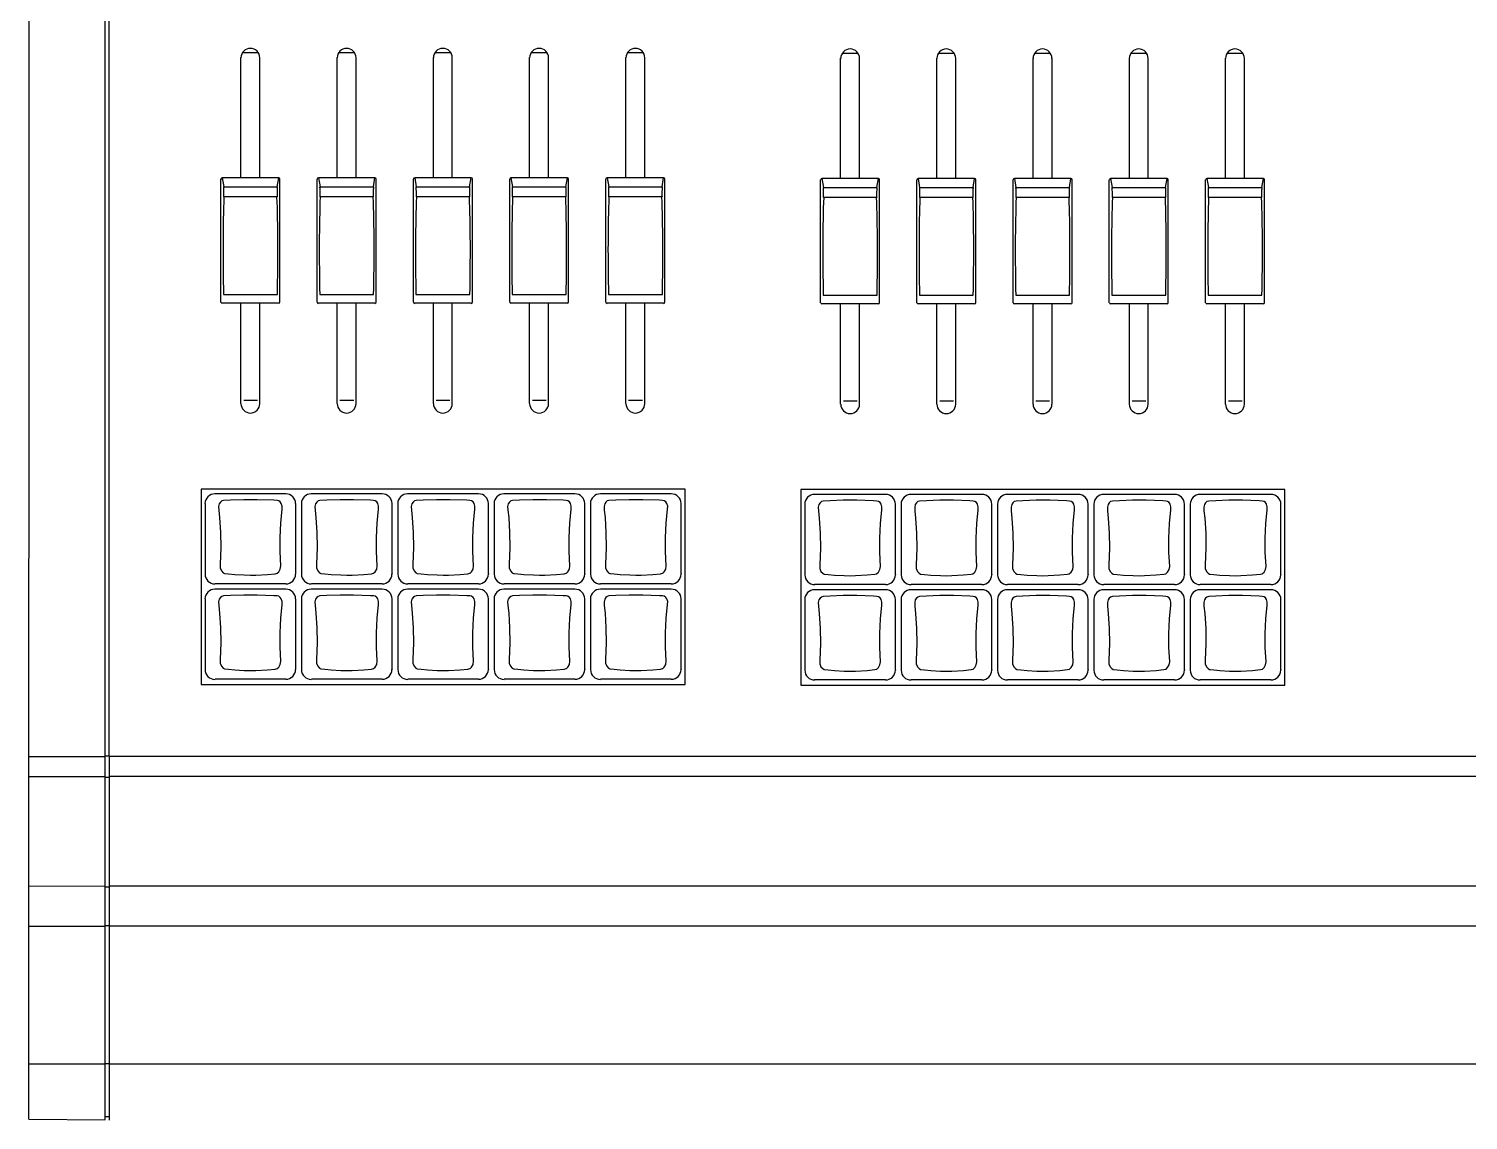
# Model space of a CAD drawing. Extents: x -49 to 275, y -8 to 142.
# Drawn here: x 12.96 to 24.31, y 55.94 to 64.55 of the extents above; entities that cross this region are included whole.
import ezdxf
from ezdxf.enums import TextEntityAlignment as Align

# ---------------------------------------------------------------- set-up
doc = ezdxf.new("R2010")
doc.units = 0
doc.header["$LTSCALE"] = 0.5
doc.header["$MEASUREMENT"] = 0
doc.layers.get('0').update_dxf_attribs({"linetype": 'CONTINUOUS'})
doc.layers.add('RISER', color=7, linetype='CONTINUOUS')
doc.styles.add('ARIAL', font='arial.ttf')

# ---------------------------------------------------------------- blocks, each defined once
blk = doc.blocks.new('*U41')
at = {"layer": 'RISER'}
for p, q in [((-10.53, -4.055), (-10.53, 7.146)), ((-10.5, -4.051), (-10.5, 7.121)), ((-11.134, -6.916), (-11.13, 6.916)), ((-9.323, 1.497), (-9.449, 1.497)), ((-8.564, 1.497), (-8.69, 1.497)), ((-7.805, 1.497), (-7.931, 1.497)), ((-7.046, 1.497), (-7.172, 1.497)), ((-6.287, 1.497), (-6.413, 1.497)), ((-4.593, 1.492), (-4.72, 1.492)), ((-3.834, 1.492), (-3.961, 1.492)), ((-3.075, 1.492), (-3.202, 1.492)), ((-2.316, 1.492), (-2.443, 1.492)), ((-1.557, 1.492), (-1.684, 1.492)), ((-9.461, 0.51), (-9.461, 1.458)), ((-9.311, 0.51), (-9.311, 1.458)), ((-8.702, 0.51), (-8.702, 1.458)), ((-8.553, 0.51), (-8.553, 1.458)), ((-7.943, 0.51), (-7.943, 1.458)), ((-7.794, 0.51), (-7.794, 1.458)), ((-7.184, 0.51), (-7.184, 1.458)), ((-7.035, 0.51), (-7.035, 1.458)), ((-6.425, 0.51), (-6.425, 1.458)), ((-6.276, 0.51), (-6.276, 1.458)), ((-4.731, 0.505), (-4.731, 1.453)), ((-4.582, 0.505), (-4.582, 1.453)), ((-3.972, 0.505), (-3.972, 1.453)), ((-3.823, 0.505), (-3.823, 1.453)), ((-3.213, 0.505), (-3.213, 1.453)), ((-3.064, 0.505), (-3.064, 1.453)), ((-2.454, 0.505), (-2.454, 1.453)), ((-2.305, 0.505), (-2.305, 1.453)), ((-1.695, 0.505), (-1.695, 1.453)), ((-1.546, 0.505), (-1.546, 1.453)), ((-9.618, -0.47), (-9.618, 0.5)), ((-9.608, 0.51), (-9.596, 0.44)), ((-9.163, 0.51), (-9.608, 0.51)), ((-9.175, 0.44), (-9.163, 0.51)), ((-9.153, -0.47), (-9.153, 0.5)), ((-8.859, -0.47), (-8.859, 0.5)), ((-8.849, 0.51), (-8.837, 0.44)), ((-8.404, 0.51), (-8.849, 0.51)), ((-8.416, 0.44), (-8.404, 0.51)), ((-8.394, -0.47), (-8.394, 0.5)), ((-8.1, -0.47), (-8.1, 0.5)), ((-8.09, 0.51), (-8.078, 0.44)), ((-7.645, 0.51), (-8.09, 0.51)), ((-7.657, 0.44), (-7.645, 0.51)), ((-7.635, -0.47), (-7.635, 0.5)), ((-7.341, -0.47), (-7.341, 0.5)), ((-7.331, 0.51), (-7.319, 0.44)), ((-6.886, 0.51), (-7.331, 0.51)), ((-6.898, 0.44), (-6.886, 0.51)), ((-6.876, -0.47), (-6.876, 0.5)), ((-6.582, -0.47), (-6.582, 0.5)), ((-6.572, 0.51), (-6.56, 0.44)), ((-6.127, 0.51), (-6.572, 0.51)), ((-6.139, 0.44), (-6.127, 0.51)), ((-6.117, -0.47), (-6.117, 0.5)), ((-4.889, -0.475), (-4.889, 0.495)), ((-4.879, 0.505), (-4.867, 0.435)), ((-4.433, 0.505), (-4.879, 0.505)), ((-4.445, 0.435), (-4.433, 0.505)), ((-4.424, -0.475), (-4.424, 0.495)), ((-4.13, -0.475), (-4.13, 0.495)), ((-4.12, 0.505), (-4.108, 0.435)), ((-3.674, 0.505), (-4.12, 0.505)), ((-3.686, 0.435), (-3.674, 0.505)), ((-3.665, -0.475), (-3.665, 0.495)), ((-3.371, -0.475), (-3.371, 0.495)), ((-3.361, 0.505), (-3.349, 0.435)), ((-2.915, 0.505), (-3.361, 0.505)), ((-2.927, 0.435), (-2.915, 0.505)), ((-2.906, -0.475), (-2.906, 0.495)), ((-2.612, -0.475), (-2.612, 0.495)), ((-2.602, 0.505), (-2.59, 0.435)), ((-2.156, 0.505), (-2.602, 0.505)), ((-2.168, 0.435), (-2.156, 0.505)), ((-2.147, -0.475), (-2.147, 0.495)), ((-1.853, -0.475), (-1.853, 0.495)), ((-1.843, 0.505), (-1.831, 0.435)), ((-1.397, 0.505), (-1.843, 0.505)), ((-1.409, 0.435), (-1.397, 0.505)), ((-1.388, -0.475), (-1.388, 0.495)), ((-9.596, 0.44), (-9.175, 0.44)), ((-9.176, 0.36), (-9.595, 0.36)), ((-8.837, 0.44), (-8.416, 0.44)), ((-8.417, 0.36), (-8.836, 0.36)), ((-8.078, 0.44), (-7.657, 0.44)), ((-7.658, 0.36), (-8.077, 0.36)), ((-7.319, 0.44), (-6.898, 0.44)), ((-6.899, 0.36), (-7.318, 0.36)), ((-6.56, 0.44), (-6.139, 0.44)), ((-6.14, 0.36), (-6.559, 0.36)), ((-4.867, 0.435), (-4.445, 0.435)), ((-4.447, 0.355), (-4.865, 0.355)), ((-4.108, 0.435), (-3.686, 0.435)), ((-3.688, 0.355), (-4.106, 0.355)), ((-3.349, 0.435), (-2.927, 0.435)), ((-2.929, 0.355), (-3.347, 0.355)), ((-2.59, 0.435), (-2.168, 0.435)), ((-2.17, 0.355), (-2.588, 0.355)), ((-1.831, 0.435), (-1.409, 0.435)), ((-1.411, 0.355), (-1.829, 0.355)), ((-9.598, -0.411), (-9.173, -0.411)), ((-8.839, -0.411), (-8.414, -0.411)), ((-8.08, -0.411), (-7.655, -0.411)), ((-7.321, -0.411), (-6.896, -0.411)), ((-6.562, -0.411), (-6.137, -0.411)), ((-4.868, -0.416), (-4.444, -0.416)), ((-4.109, -0.416), (-3.685, -0.416)), ((-3.35, -0.416), (-2.926, -0.416)), ((-2.591, -0.416), (-2.167, -0.416)), ((-1.832, -0.416), (-1.408, -0.416)), ((-9.163, -0.48), (-9.608, -0.48)), ((-9.461, -1.271), (-9.461, -0.48)), ((-9.311, -1.271), (-9.311, -0.48)), ((-8.404, -0.48), (-8.849, -0.48)), ((-8.702, -1.271), (-8.702, -0.48)), ((-8.553, -1.271), (-8.553, -0.48)), ((-7.645, -0.48), (-8.09, -0.48)), ((-7.943, -1.271), (-7.943, -0.48)), ((-7.794, -1.271), (-7.794, -0.48)), ((-6.886, -0.48), (-7.331, -0.48)), ((-7.184, -1.271), (-7.184, -0.48)), ((-7.035, -1.271), (-7.035, -0.48)), ((-6.127, -0.48), (-6.572, -0.48)), ((-6.425, -1.271), (-6.425, -0.48)), ((-6.276, -1.271), (-6.276, -0.48)), ((-4.433, -0.485), (-4.879, -0.485)), ((-4.731, -1.276), (-4.731, -0.485)), ((-4.582, -1.276), (-4.582, -0.485)), ((-3.674, -0.485), (-4.12, -0.485)), ((-3.972, -1.276), (-3.972, -0.485)), ((-3.823, -1.276), (-3.823, -0.485)), ((-2.915, -0.485), (-3.361, -0.485)), ((-3.213, -1.276), (-3.213, -0.485)), ((-3.064, -1.276), (-3.064, -0.485)), ((-2.156, -0.485), (-2.602, -0.485)), ((-2.454, -1.276), (-2.454, -0.485)), ((-2.305, -1.276), (-2.305, -0.485)), ((-1.397, -0.485), (-1.843, -0.485)), ((-1.695, -1.276), (-1.695, -0.485)), ((-1.546, -1.276), (-1.546, -0.485)), ((-9.439, -1.244), (-9.33, -1.244)), ((-8.68, -1.244), (-8.571, -1.244)), ((-7.921, -1.244), (-7.812, -1.244)), ((-7.162, -1.244), (-7.053, -1.244)), ((-6.403, -1.244), (-6.294, -1.244)), ((-4.709, -1.249), (-4.601, -1.249)), ((-3.95, -1.249), (-3.842, -1.249)), ((-3.191, -1.249), (-3.083, -1.249)), ((-2.432, -1.249), (-2.324, -1.249)), ((-1.673, -1.249), (-1.565, -1.249)), ((-5.958, -1.945), (-9.774, -1.945)), ((-9.774, -1.945), (-9.774, -3.488)), ((-9.107, -1.983), (-9.666, -1.983)), ((-8.347, -1.983), (-8.906, -1.983)), ((-7.587, -1.983), (-8.146, -1.983)), ((-6.827, -1.983), (-7.386, -1.983)), ((-6.067, -1.983), (-6.626, -1.983)), ((-5.958, -3.488), (-5.958, -1.945)), ((-1.228, -1.95), (-5.045, -1.95)), ((-5.045, -1.95), (-5.045, -3.493)), ((-4.377, -1.988), (-4.936, -1.988)), ((-3.617, -1.988), (-4.176, -1.988)), ((-2.857, -1.988), (-3.416, -1.988)), ((-2.097, -1.988), (-2.656, -1.988)), ((-1.337, -1.988), (-1.896, -1.988)), ((-1.228, -3.493), (-1.228, -1.95)), ((-9.743, -2.06), (-9.743, -2.613)), ((-9.028, -2.613), (-9.028, -2.06)), ((-8.983, -2.06), (-8.983, -2.613)), ((-8.268, -2.613), (-8.268, -2.06)), ((-8.224, -2.06), (-8.224, -2.613)), ((-7.509, -2.613), (-7.509, -2.06)), ((-7.464, -2.06), (-7.464, -2.613)), ((-6.749, -2.613), (-6.749, -2.06)), ((-6.704, -2.06), (-6.704, -2.613)), ((-5.989, -2.613), (-5.989, -2.06)), ((-5.014, -2.065), (-5.014, -2.618)), ((-4.299, -2.618), (-4.299, -2.065)), ((-4.254, -2.065), (-4.254, -2.618)), ((-3.539, -2.618), (-3.539, -2.065)), ((-3.494, -2.065), (-3.494, -2.618)), ((-2.779, -2.618), (-2.779, -2.065)), ((-2.734, -2.065), (-2.734, -2.618)), ((-2.019, -2.618), (-2.019, -2.065)), ((-1.974, -2.065), (-1.974, -2.618)), ((-1.259, -2.618), (-1.259, -2.065)), ((-9.743, -2.613), (-9.743, -2.617)), ((-9.107, -2.694), (-9.665, -2.694)), ((-9.028, -2.613), (-9.029, -2.617)), ((-8.983, -2.613), (-8.983, -2.617)), ((-8.347, -2.694), (-8.905, -2.694)), ((-8.268, -2.613), (-8.269, -2.617)), ((-8.224, -2.613), (-8.223, -2.617)), ((-7.587, -2.694), (-8.145, -2.694)), ((-7.509, -2.613), (-7.509, -2.617)), ((-7.464, -2.613), (-7.463, -2.617)), ((-6.827, -2.694), (-7.385, -2.694)), ((-6.749, -2.613), (-6.749, -2.617)), ((-6.704, -2.613), (-6.703, -2.617)), ((-6.067, -2.694), (-6.625, -2.694)), ((-5.989, -2.613), (-5.989, -2.617)), ((-5.014, -2.618), (-5.014, -2.622)), ((-4.377, -2.699), (-4.936, -2.699)), ((-4.299, -2.618), (-4.299, -2.622)), ((-4.254, -2.618), (-4.254, -2.622)), ((-3.617, -2.699), (-4.176, -2.699)), ((-3.539, -2.618), (-3.539, -2.622)), ((-3.494, -2.618), (-3.494, -2.622)), ((-2.857, -2.699), (-3.416, -2.699)), ((-2.779, -2.618), (-2.779, -2.622)), ((-2.734, -2.618), (-2.734, -2.622)), ((-2.097, -2.699), (-2.656, -2.699)), ((-2.019, -2.618), (-2.019, -2.622)), ((-1.974, -2.618), (-1.974, -2.622)), ((-1.337, -2.699), (-1.896, -2.699)), ((-1.259, -2.618), (-1.259, -2.622)), ((-9.743, -2.812), (-9.743, -3.366)), ((-9.107, -2.735), (-9.666, -2.735)), ((-9.028, -3.366), (-9.028, -2.812)), ((-8.983, -2.812), (-8.983, -3.366)), ((-8.347, -2.735), (-8.906, -2.735)), ((-8.268, -3.366), (-8.268, -2.812)), ((-8.224, -2.812), (-8.224, -3.366)), ((-7.587, -2.735), (-8.146, -2.735)), ((-7.509, -3.366), (-7.509, -2.812)), ((-7.464, -2.812), (-7.464, -3.366)), ((-6.827, -2.735), (-7.386, -2.735)), ((-6.749, -3.366), (-6.749, -2.812)), ((-6.704, -2.812), (-6.704, -3.366)), ((-6.067, -2.735), (-6.626, -2.735)), ((-5.989, -3.366), (-5.989, -2.812)), ((-5.014, -2.817), (-5.014, -3.371)), ((-4.377, -2.74), (-4.936, -2.74)), ((-4.299, -3.371), (-4.299, -2.817)), ((-4.254, -2.817), (-4.254, -3.371)), ((-3.617, -2.74), (-4.176, -2.74)), ((-3.539, -3.371), (-3.539, -2.817)), ((-3.494, -2.817), (-3.494, -3.371)), ((-2.857, -2.74), (-3.416, -2.74)), ((-2.779, -3.371), (-2.779, -2.817)), ((-2.734, -2.817), (-2.734, -3.371)), ((-2.097, -2.74), (-2.656, -2.74)), ((-2.019, -3.371), (-2.019, -2.817)), ((-1.974, -2.817), (-1.974, -3.371)), ((-1.337, -2.74), (-1.896, -2.74)), ((-1.259, -3.371), (-1.259, -2.817)), ((-9.743, -3.366), (-9.743, -3.369)), ((-9.028, -3.366), (-9.029, -3.369)), ((-8.983, -3.366), (-8.983, -3.369)), ((-8.268, -3.366), (-8.269, -3.369)), ((-8.224, -3.366), (-8.223, -3.369)), ((-7.509, -3.366), (-7.509, -3.369)), ((-7.464, -3.366), (-7.463, -3.369)), ((-6.749, -3.366), (-6.749, -3.369)), ((-6.704, -3.366), (-6.703, -3.369)), ((-5.989, -3.366), (-5.989, -3.369)), ((-5.014, -3.371), (-5.014, -3.374)), ((-4.299, -3.371), (-4.299, -3.374)), ((-4.254, -3.371), (-4.254, -3.374)), ((-3.539, -3.371), (-3.539, -3.374)), ((-3.494, -3.371), (-3.494, -3.374)), ((-2.779, -3.371), (-2.779, -3.374)), ((-2.734, -3.371), (-2.734, -3.374)), ((-2.019, -3.371), (-2.019, -3.374)), ((-1.974, -3.371), (-1.974, -3.374)), ((-1.259, -3.371), (-1.259, -3.374)), ((-9.774, -3.488), (-5.958, -3.488)), ((-9.107, -3.446), (-9.665, -3.446)), ((-8.347, -3.446), (-8.905, -3.446)), ((-7.587, -3.446), (-8.145, -3.446)), ((-6.827, -3.446), (-7.385, -3.446)), ((-6.067, -3.446), (-6.625, -3.446)), ((-5.045, -3.493), (-1.228, -3.493)), ((-4.377, -3.451), (-4.936, -3.451)), ((-3.617, -3.451), (-4.176, -3.451)), ((-2.857, -3.451), (-3.416, -3.451)), ((-2.097, -3.451), (-2.656, -3.451)), ((-1.337, -3.451), (-1.896, -3.451)), ((-11.13, -4.054), (-10.53, -4.055)), ((-10.53, -4.051), (-10.5, -4.051)), ((-10.53, -4.214), (-10.53, -4.055)), ((-10.5, -4.052), (-10.5, -4.055)), ((10.5, -4.055), (-10.5, -4.055)), ((-10.5, -4.055), (-10.5, -4.214)), ((-11.13, -4.214), (-10.53, -4.214)), ((-10.53, -5.076), (-10.53, -4.214)), ((-10.53, -4.219), (-10.5, -4.219)), ((10.5, -4.214), (-10.5, -4.214)), ((-10.5, -4.214), (-10.5, -5.077)), ((-11.13, -5.077), (-10.53, -5.076)), ((-10.53, -5.393), (-10.53, -5.076)), ((-10.53, -5.082), (-10.5, -5.082)), ((10.5, -5.077), (-10.5, -5.077)), ((-10.5, -5.077), (-10.5, -5.394)), ((-11.13, -5.393), (-10.53, -5.393)), ((-10.53, -5.389), (-10.5, -5.389)), ((-10.53, -6.48), (-10.53, -5.393)), ((10.5, -5.394), (-10.5, -5.394)), ((-10.5, -5.394), (-10.5, -6.481)), ((-11.13, -6.48), (-10.53, -6.48)), ((-10.53, -6.476), (-10.5, -6.476)), ((-10.53, -6.92), (-10.53, -6.48)), ((10.5, -6.481), (-10.5, -6.481)), ((-10.5, -6.481), (-10.5, -6.924)), ((-11.134, -6.916), (-10.53, -6.921)), ((-10.534, -6.895), (-10.496, -6.895))]:
    blk.add_line(p, q, dxfattribs=at)
at = {"layer": 'RISER', "flags": 128}
for points in [[(-9.386, -2.624), (-9.344, -2.624), (-9.251, -2.619), (-9.191, -2.613), (-9.176, -2.609), (-9.174, -2.608), (-9.162, -2.597), (-9.15, -2.576), (-9.146, -2.551), (-9.151, -2.439), (-9.151, -2.327), (-9.146, -2.213), (-9.136, -2.103), (-9.135, -2.08), (-9.142, -2.059), (-9.15, -2.047), (-9.162, -2.039), (-9.176, -2.036), (-9.2, -2.034), (-9.332, -2.029), (-9.439, -2.029), (-9.543, -2.033), (-9.598, -2.036), (-9.611, -2.039), (-9.622, -2.048), (-9.632, -2.062), (-9.637, -2.083), (-9.635, -2.112), (-9.629, -2.17), (-9.622, -2.288), (-9.62, -2.406), (-9.625, -2.539), (-9.625, -2.566), (-9.615, -2.59), (-9.602, -2.605), (-9.59, -2.611), (-9.587, -2.612), (-9.558, -2.615), (-9.51, -2.619), (-9.434, -2.623), (-9.386, -2.624)], [(-8.626, -2.624), (-8.584, -2.624), (-8.491, -2.619), (-8.431, -2.613), (-8.416, -2.609), (-8.414, -2.608), (-8.402, -2.597), (-8.39, -2.576), (-8.386, -2.551), (-8.391, -2.439), (-8.391, -2.327), (-8.386, -2.213), (-8.376, -2.103), (-8.375, -2.08), (-8.382, -2.059), (-8.39, -2.047), (-8.402, -2.039), (-8.416, -2.036), (-8.44, -2.034), (-8.572, -2.029), (-8.679, -2.029), (-8.783, -2.033), (-8.838, -2.036), (-8.851, -2.039), (-8.862, -2.048), (-8.872, -2.062), (-8.877, -2.083), (-8.875, -2.112), (-8.869, -2.17), (-8.862, -2.288), (-8.86, -2.406), (-8.865, -2.539), (-8.865, -2.566), (-8.855, -2.59), (-8.842, -2.605), (-8.83, -2.611), (-8.827, -2.612), (-8.798, -2.615), (-8.75, -2.619), (-8.674, -2.623), (-8.626, -2.624)], [(-7.866, -2.624), (-7.824, -2.624), (-7.731, -2.619), (-7.671, -2.613), (-7.656, -2.609), (-7.654, -2.608), (-7.642, -2.597), (-7.63, -2.576), (-7.626, -2.551), (-7.631, -2.439), (-7.631, -2.327), (-7.626, -2.213), (-7.616, -2.103), (-7.615, -2.08), (-7.622, -2.059), (-7.63, -2.047), (-7.642, -2.039), (-7.656, -2.036), (-7.68, -2.034), (-7.812, -2.029), (-7.919, -2.029), (-8.023, -2.033), (-8.078, -2.036), (-8.091, -2.039), (-8.102, -2.048), (-8.112, -2.062), (-8.117, -2.083), (-8.115, -2.112), (-8.109, -2.17), (-8.102, -2.288), (-8.1, -2.406), (-8.105, -2.539), (-8.105, -2.566), (-8.095, -2.59), (-8.082, -2.605), (-8.07, -2.611), (-8.067, -2.612), (-8.038, -2.615), (-7.99, -2.619), (-7.914, -2.623), (-7.866, -2.624)], [(-7.106, -2.624), (-7.064, -2.624), (-6.971, -2.619), (-6.911, -2.613), (-6.896, -2.609), (-6.894, -2.608), (-6.882, -2.597), (-6.87, -2.576), (-6.866, -2.551), (-6.871, -2.439), (-6.871, -2.327), (-6.866, -2.213), (-6.856, -2.103), (-6.855, -2.08), (-6.862, -2.059), (-6.87, -2.047), (-6.882, -2.039), (-6.896, -2.036), (-6.92, -2.034), (-7.052, -2.029), (-7.159, -2.029), (-7.263, -2.033), (-7.318, -2.036), (-7.331, -2.039), (-7.342, -2.048), (-7.352, -2.062), (-7.357, -2.083), (-7.355, -2.112), (-7.349, -2.17), (-7.342, -2.288), (-7.34, -2.406), (-7.345, -2.539), (-7.345, -2.566), (-7.335, -2.59), (-7.322, -2.605), (-7.31, -2.611), (-7.307, -2.612), (-7.278, -2.615), (-7.23, -2.619), (-7.154, -2.623), (-7.106, -2.624)], [(-6.346, -2.624), (-6.304, -2.624), (-6.211, -2.619), (-6.151, -2.613), (-6.136, -2.609), (-6.134, -2.608), (-6.122, -2.597), (-6.11, -2.576), (-6.106, -2.551), (-6.111, -2.439), (-6.111, -2.327), (-6.106, -2.213), (-6.096, -2.103), (-6.095, -2.08), (-6.102, -2.059), (-6.11, -2.047), (-6.122, -2.039), (-6.136, -2.036), (-6.16, -2.034), (-6.292, -2.029), (-6.399, -2.029), (-6.503, -2.033), (-6.558, -2.036), (-6.571, -2.039), (-6.582, -2.048), (-6.592, -2.062), (-6.597, -2.083), (-6.595, -2.112), (-6.589, -2.17), (-6.582, -2.288), (-6.58, -2.406), (-6.585, -2.539), (-6.585, -2.566), (-6.575, -2.59), (-6.562, -2.605), (-6.55, -2.611), (-6.547, -2.612), (-6.518, -2.615), (-6.47, -2.619), (-6.394, -2.623), (-6.346, -2.624)], [(-4.656, -2.629), (-4.614, -2.628), (-4.522, -2.623), (-4.461, -2.617), (-4.446, -2.613), (-4.445, -2.612), (-4.432, -2.602), (-4.421, -2.581), (-4.416, -2.556), (-4.422, -2.444), (-4.422, -2.332), (-4.417, -2.218), (-4.406, -2.108), (-4.406, -2.085), (-4.412, -2.064), (-4.42, -2.052), (-4.432, -2.044), (-4.446, -2.041), (-4.471, -2.039), (-4.602, -2.034), (-4.71, -2.034), (-4.813, -2.038), (-4.868, -2.041), (-4.882, -2.044), (-4.893, -2.053), (-4.902, -2.067), (-4.907, -2.088), (-4.906, -2.117), (-4.9, -2.175), (-4.892, -2.293), (-4.89, -2.411), (-4.896, -2.543), (-4.895, -2.571), (-4.886, -2.595), (-4.872, -2.61), (-4.861, -2.616), (-4.858, -2.617), (-4.829, -2.62), (-4.78, -2.624), (-4.704, -2.628), (-4.656, -2.629)], [(-3.896, -2.629), (-3.854, -2.628), (-3.762, -2.623), (-3.701, -2.617), (-3.686, -2.613), (-3.685, -2.612), (-3.672, -2.602), (-3.661, -2.581), (-3.656, -2.556), (-3.662, -2.444), (-3.662, -2.332), (-3.657, -2.218), (-3.646, -2.108), (-3.646, -2.085), (-3.652, -2.064), (-3.66, -2.052), (-3.672, -2.044), (-3.686, -2.041), (-3.711, -2.039), (-3.842, -2.034), (-3.95, -2.034), (-4.053, -2.038), (-4.108, -2.041), (-4.122, -2.044), (-4.133, -2.053), (-4.142, -2.067), (-4.147, -2.088), (-4.146, -2.117), (-4.14, -2.175), (-4.132, -2.293), (-4.13, -2.411), (-4.136, -2.543), (-4.135, -2.571), (-4.126, -2.595), (-4.112, -2.61), (-4.101, -2.616), (-4.098, -2.617), (-4.069, -2.62), (-4.02, -2.624), (-3.944, -2.628), (-3.896, -2.629)], [(-3.136, -2.629), (-3.094, -2.628), (-3.002, -2.623), (-2.941, -2.617), (-2.926, -2.613), (-2.925, -2.612), (-2.912, -2.602), (-2.901, -2.581), (-2.896, -2.556), (-2.902, -2.444), (-2.902, -2.332), (-2.897, -2.218), (-2.886, -2.108), (-2.886, -2.085), (-2.892, -2.064), (-2.9, -2.052), (-2.912, -2.044), (-2.926, -2.041), (-2.951, -2.039), (-3.082, -2.034), (-3.19, -2.034), (-3.293, -2.038), (-3.348, -2.041), (-3.362, -2.044), (-3.373, -2.053), (-3.382, -2.067), (-3.387, -2.088), (-3.386, -2.117), (-3.38, -2.175), (-3.372, -2.293), (-3.37, -2.411), (-3.376, -2.543), (-3.375, -2.571), (-3.366, -2.595), (-3.352, -2.61), (-3.341, -2.616), (-3.338, -2.617), (-3.309, -2.62), (-3.26, -2.624), (-3.184, -2.628), (-3.136, -2.629)], [(-2.377, -2.629), (-2.334, -2.628), (-2.242, -2.623), (-2.181, -2.617), (-2.166, -2.613), (-2.165, -2.612), (-2.152, -2.602), (-2.141, -2.581), (-2.136, -2.556), (-2.142, -2.444), (-2.142, -2.332), (-2.137, -2.218), (-2.126, -2.108), (-2.126, -2.085), (-2.132, -2.064), (-2.14, -2.052), (-2.152, -2.044), (-2.166, -2.041), (-2.191, -2.039), (-2.322, -2.034), (-2.43, -2.034), (-2.533, -2.038), (-2.588, -2.041), (-2.602, -2.044), (-2.613, -2.053), (-2.622, -2.067), (-2.627, -2.088), (-2.626, -2.117), (-2.62, -2.175), (-2.612, -2.293), (-2.61, -2.411), (-2.616, -2.543), (-2.615, -2.571), (-2.606, -2.595), (-2.592, -2.61), (-2.581, -2.616), (-2.578, -2.617), (-2.549, -2.62), (-2.5, -2.624), (-2.424, -2.628), (-2.377, -2.629)], [(-1.617, -2.629), (-1.574, -2.628), (-1.482, -2.623), (-1.421, -2.617), (-1.406, -2.613), (-1.405, -2.612), (-1.392, -2.602), (-1.381, -2.581), (-1.376, -2.556), (-1.382, -2.444), (-1.382, -2.332), (-1.377, -2.218), (-1.366, -2.108), (-1.366, -2.085), (-1.372, -2.064), (-1.38, -2.052), (-1.392, -2.044), (-1.406, -2.041), (-1.431, -2.039), (-1.562, -2.034), (-1.67, -2.034), (-1.773, -2.038), (-1.828, -2.041), (-1.842, -2.044), (-1.853, -2.053), (-1.862, -2.067), (-1.867, -2.088), (-1.866, -2.117), (-1.86, -2.175), (-1.852, -2.293), (-1.85, -2.411), (-1.856, -2.543), (-1.855, -2.571), (-1.846, -2.595), (-1.832, -2.61), (-1.821, -2.616), (-1.818, -2.617), (-1.789, -2.62), (-1.74, -2.624), (-1.664, -2.628), (-1.617, -2.629)], [(-9.386, -3.376), (-9.344, -3.376), (-9.251, -3.371), (-9.191, -3.365), (-9.176, -3.361), (-9.174, -3.36), (-9.162, -3.349), (-9.15, -3.328), (-9.146, -3.303), (-9.151, -3.192), (-9.151, -3.079), (-9.146, -2.965), (-9.136, -2.855), (-9.135, -2.832), (-9.142, -2.811), (-9.15, -2.8), (-9.162, -2.791), (-9.176, -2.788), (-9.2, -2.787), (-9.332, -2.781), (-9.439, -2.781), (-9.543, -2.785), (-9.598, -2.788), (-9.611, -2.792), (-9.622, -2.8), (-9.632, -2.814), (-9.637, -2.835), (-9.635, -2.864), (-9.629, -2.923), (-9.622, -3.04), (-9.62, -3.158), (-9.625, -3.291), (-9.625, -3.318), (-9.615, -3.343), (-9.602, -3.357), (-9.59, -3.363), (-9.587, -3.364), (-9.558, -3.367), (-9.51, -3.372), (-9.434, -3.376), (-9.386, -3.376)], [(-8.626, -3.376), (-8.584, -3.376), (-8.491, -3.371), (-8.431, -3.365), (-8.416, -3.361), (-8.414, -3.36), (-8.402, -3.349), (-8.39, -3.328), (-8.386, -3.303), (-8.391, -3.192), (-8.391, -3.079), (-8.386, -2.965), (-8.376, -2.855), (-8.375, -2.832), (-8.382, -2.811), (-8.39, -2.8), (-8.402, -2.791), (-8.416, -2.788), (-8.44, -2.787), (-8.572, -2.781), (-8.679, -2.781), (-8.783, -2.785), (-8.838, -2.788), (-8.851, -2.792), (-8.862, -2.8), (-8.872, -2.814), (-8.877, -2.835), (-8.875, -2.864), (-8.869, -2.923), (-8.862, -3.04), (-8.86, -3.158), (-8.865, -3.291), (-8.865, -3.318), (-8.855, -3.343), (-8.842, -3.357), (-8.83, -3.363), (-8.827, -3.364), (-8.798, -3.367), (-8.75, -3.372), (-8.674, -3.376), (-8.626, -3.376)], [(-7.866, -3.376), (-7.824, -3.376), (-7.731, -3.371), (-7.671, -3.365), (-7.656, -3.361), (-7.654, -3.36), (-7.642, -3.349), (-7.63, -3.328), (-7.626, -3.303), (-7.631, -3.192), (-7.631, -3.079), (-7.626, -2.965), (-7.616, -2.855), (-7.615, -2.832), (-7.622, -2.811), (-7.63, -2.8), (-7.642, -2.791), (-7.656, -2.788), (-7.68, -2.787), (-7.812, -2.781), (-7.919, -2.781), (-8.023, -2.785), (-8.078, -2.788), (-8.091, -2.792), (-8.102, -2.8), (-8.112, -2.814), (-8.117, -2.835), (-8.115, -2.864), (-8.109, -2.923), (-8.102, -3.04), (-8.1, -3.158), (-8.105, -3.291), (-8.105, -3.318), (-8.095, -3.343), (-8.082, -3.357), (-8.07, -3.363), (-8.067, -3.364), (-8.038, -3.367), (-7.99, -3.372), (-7.914, -3.376), (-7.866, -3.376)], [(-7.106, -3.376), (-7.064, -3.376), (-6.971, -3.371), (-6.911, -3.365), (-6.896, -3.361), (-6.894, -3.36), (-6.882, -3.349), (-6.87, -3.328), (-6.866, -3.303), (-6.871, -3.192), (-6.871, -3.079), (-6.866, -2.965), (-6.856, -2.855), (-6.855, -2.832), (-6.862, -2.811), (-6.87, -2.8), (-6.882, -2.791), (-6.896, -2.788), (-6.92, -2.787), (-7.052, -2.781), (-7.159, -2.781), (-7.263, -2.785), (-7.318, -2.788), (-7.331, -2.792), (-7.342, -2.8), (-7.352, -2.814), (-7.357, -2.835), (-7.355, -2.864), (-7.349, -2.923), (-7.342, -3.04), (-7.34, -3.158), (-7.345, -3.291), (-7.345, -3.318), (-7.335, -3.343), (-7.322, -3.357), (-7.31, -3.363), (-7.307, -3.364), (-7.278, -3.367), (-7.23, -3.372), (-7.154, -3.376), (-7.106, -3.376)], [(-6.346, -3.376), (-6.304, -3.376), (-6.211, -3.371), (-6.151, -3.365), (-6.136, -3.361), (-6.134, -3.36), (-6.122, -3.349), (-6.11, -3.328), (-6.106, -3.303), (-6.111, -3.192), (-6.111, -3.079), (-6.106, -2.965), (-6.096, -2.855), (-6.095, -2.832), (-6.102, -2.811), (-6.11, -2.8), (-6.122, -2.791), (-6.136, -2.788), (-6.16, -2.787), (-6.292, -2.781), (-6.399, -2.781), (-6.503, -2.785), (-6.558, -2.788), (-6.571, -2.792), (-6.582, -2.8), (-6.592, -2.814), (-6.597, -2.835), (-6.595, -2.864), (-6.589, -2.923), (-6.582, -3.04), (-6.58, -3.158), (-6.585, -3.291), (-6.585, -3.318), (-6.575, -3.343), (-6.562, -3.357), (-6.55, -3.363), (-6.547, -3.364), (-6.518, -3.367), (-6.47, -3.372), (-6.394, -3.376), (-6.346, -3.376)], [(-4.656, -3.381), (-4.614, -3.381), (-4.522, -3.376), (-4.461, -3.37), (-4.446, -3.366), (-4.445, -3.365), (-4.432, -3.354), (-4.421, -3.333), (-4.416, -3.308), (-4.422, -3.196), (-4.422, -3.084), (-4.417, -2.97), (-4.406, -2.86), (-4.406, -2.837), (-4.412, -2.816), (-4.42, -2.804), (-4.432, -2.796), (-4.446, -2.793), (-4.471, -2.791), (-4.602, -2.786), (-4.71, -2.786), (-4.813, -2.79), (-4.868, -2.793), (-4.882, -2.797), (-4.893, -2.805), (-4.902, -2.819), (-4.907, -2.84), (-4.906, -2.869), (-4.9, -2.927), (-4.892, -3.045), (-4.89, -3.163), (-4.896, -3.296), (-4.895, -3.323), (-4.886, -3.347), (-4.872, -3.362), (-4.861, -3.368), (-4.858, -3.369), (-4.829, -3.372), (-4.78, -3.377), (-4.704, -3.381), (-4.656, -3.381)], [(-3.896, -3.381), (-3.854, -3.381), (-3.762, -3.376), (-3.701, -3.37), (-3.686, -3.366), (-3.685, -3.365), (-3.672, -3.354), (-3.661, -3.333), (-3.656, -3.308), (-3.662, -3.196), (-3.662, -3.084), (-3.657, -2.97), (-3.646, -2.86), (-3.646, -2.837), (-3.652, -2.816), (-3.66, -2.804), (-3.672, -2.796), (-3.686, -2.793), (-3.711, -2.791), (-3.842, -2.786), (-3.95, -2.786), (-4.053, -2.79), (-4.108, -2.793), (-4.122, -2.797), (-4.133, -2.805), (-4.142, -2.819), (-4.147, -2.84), (-4.146, -2.869), (-4.14, -2.927), (-4.132, -3.045), (-4.13, -3.163), (-4.136, -3.296), (-4.135, -3.323), (-4.126, -3.347), (-4.112, -3.362), (-4.101, -3.368), (-4.098, -3.369), (-4.069, -3.372), (-4.02, -3.377), (-3.944, -3.381), (-3.896, -3.381)], [(-3.136, -3.381), (-3.094, -3.381), (-3.002, -3.376), (-2.941, -3.37), (-2.926, -3.366), (-2.925, -3.365), (-2.912, -3.354), (-2.901, -3.333), (-2.896, -3.308), (-2.902, -3.196), (-2.902, -3.084), (-2.897, -2.97), (-2.886, -2.86), (-2.886, -2.837), (-2.892, -2.816), (-2.9, -2.804), (-2.912, -2.796), (-2.926, -2.793), (-2.951, -2.791), (-3.082, -2.786), (-3.19, -2.786), (-3.293, -2.79), (-3.348, -2.793), (-3.362, -2.797), (-3.373, -2.805), (-3.382, -2.819), (-3.387, -2.84), (-3.386, -2.869), (-3.38, -2.927), (-3.372, -3.045), (-3.37, -3.163), (-3.376, -3.296), (-3.375, -3.323), (-3.366, -3.347), (-3.352, -3.362), (-3.341, -3.368), (-3.338, -3.369), (-3.309, -3.372), (-3.26, -3.377), (-3.184, -3.381), (-3.136, -3.381)], [(-2.377, -3.381), (-2.334, -3.381), (-2.242, -3.376), (-2.181, -3.37), (-2.166, -3.366), (-2.165, -3.365), (-2.152, -3.354), (-2.141, -3.333), (-2.136, -3.308), (-2.142, -3.196), (-2.142, -3.084), (-2.137, -2.97), (-2.126, -2.86), (-2.126, -2.837), (-2.132, -2.816), (-2.14, -2.804), (-2.152, -2.796), (-2.166, -2.793), (-2.191, -2.791), (-2.322, -2.786), (-2.43, -2.786), (-2.533, -2.79), (-2.588, -2.793), (-2.602, -2.797), (-2.613, -2.805), (-2.622, -2.819), (-2.627, -2.84), (-2.626, -2.869), (-2.62, -2.927), (-2.612, -3.045), (-2.61, -3.163), (-2.616, -3.296), (-2.615, -3.323), (-2.606, -3.347), (-2.592, -3.362), (-2.581, -3.368), (-2.578, -3.369), (-2.549, -3.372), (-2.5, -3.377), (-2.424, -3.381), (-2.377, -3.381)], [(-1.617, -3.381), (-1.574, -3.381), (-1.482, -3.376), (-1.421, -3.37), (-1.406, -3.366), (-1.405, -3.365), (-1.392, -3.354), (-1.381, -3.333), (-1.376, -3.308), (-1.382, -3.196), (-1.382, -3.084), (-1.377, -2.97), (-1.366, -2.86), (-1.366, -2.837), (-1.372, -2.816), (-1.38, -2.804), (-1.392, -2.796), (-1.406, -2.793), (-1.431, -2.791), (-1.562, -2.786), (-1.67, -2.786), (-1.773, -2.79), (-1.828, -2.793), (-1.842, -2.797), (-1.853, -2.805), (-1.862, -2.819), (-1.867, -2.84), (-1.866, -2.869), (-1.86, -2.927), (-1.852, -3.045), (-1.85, -3.163), (-1.856, -3.296), (-1.855, -3.323), (-1.846, -3.347), (-1.832, -3.362), (-1.821, -3.368), (-1.818, -3.369), (-1.789, -3.372), (-1.74, -3.377), (-1.664, -3.381), (-1.617, -3.381)]]:
    blk.add_lwpolyline(points, dxfattribs=at)
at = {"layer": 'RISER'}
for centre, radius, start, end in [((-9.386, 1.457), 0.0745, 0.4511, 179.5489), ((-8.627, 1.457), 0.0745, 0.4511, 179.5489), ((-7.868, 1.457), 0.0745, 0.4511, 179.5489), ((-7.109, 1.457), 0.0745, 0.4511, 179.5489), ((-6.35, 1.457), 0.0745, 0.4511, 179.5489), ((-4.656, 1.452), 0.0745, 0.4511, 179.5489), ((-3.898, 1.452), 0.0745, 0.4511, 179.5489), ((-3.139, 1.452), 0.0745, 0.4511, 179.5489), ((-2.38, 1.452), 0.0745, 0.4511, 179.5489), ((-1.621, 1.452), 0.0745, 0.4511, 179.5489), ((-9.386, -1.271), 0.0745, 180.4514, 359.5486), ((-8.627, -1.271), 0.0745, 180.4514, 359.5486), ((-7.868, -1.271), 0.0745, 180.4514, 359.5486), ((-7.109, -1.271), 0.0745, 180.4514, 359.5486), ((-6.35, -1.271), 0.0745, 180.4514, 359.5486), ((-4.656, -1.275), 0.0745, 180.4514, 359.5486), ((-3.898, -1.275), 0.0745, 180.4514, 359.5486), ((-3.139, -1.275), 0.0745, 180.4514, 359.5486), ((-2.38, -1.275), 0.0745, 180.4514, 359.5486), ((-1.621, -1.275), 0.0745, 180.4514, 359.5486), ((-9.666, -2.616), 0.0775, 180.332, 270.3247), ((-9.107, -2.616), 0.0778, 269.8739, 359.4694), ((-8.906, -2.616), 0.0775, 180.332, 270.3247), ((-8.347, -2.616), 0.0778, 269.8739, 359.4694), ((-8.146, -2.616), 0.0775, 180.332, 270.3247), ((-7.587, -2.616), 0.0778, 269.8739, 359.4694), ((-7.386, -2.616), 0.0775, 180.332, 270.3247), ((-6.827, -2.616), 0.0778, 269.8739, 359.4694), ((-6.626, -2.616), 0.0775, 180.332, 270.3247), ((-6.067, -2.616), 0.0778, 269.8739, 359.4694), ((-4.936, -2.621), 0.0775, 180.332, 270.3247), ((-4.377, -2.621), 0.0778, 269.8739, 359.4694), ((-4.176, -2.621), 0.0775, 180.332, 270.3247), ((-3.617, -2.621), 0.0778, 269.8739, 359.4694), ((-3.416, -2.621), 0.0775, 180.332, 270.3247), ((-2.857, -2.621), 0.0778, 269.8739, 359.4694), ((-2.656, -2.621), 0.0775, 180.332, 270.3247), ((-2.097, -2.621), 0.0778, 269.8739, 359.4694), ((-1.896, -2.621), 0.0775, 180.332, 270.3247), ((-1.337, -2.621), 0.0778, 269.8739, 359.4694), ((-9.666, -3.369), 0.0775, 180.332, 270.3247), ((-9.107, -3.368), 0.0778, 269.8739, 359.4694), ((-8.906, -3.369), 0.0775, 180.332, 270.3247), ((-8.347, -3.368), 0.0778, 269.8739, 359.4694), ((-8.146, -3.369), 0.0775, 180.332, 270.3247), ((-7.587, -3.368), 0.0778, 269.8739, 359.4694), ((-7.386, -3.369), 0.0775, 180.332, 270.3247), ((-6.827, -3.368), 0.0778, 269.8739, 359.4694), ((-6.626, -3.369), 0.0775, 180.332, 270.3247), ((-6.067, -3.368), 0.0778, 269.8739, 359.4694), ((-4.936, -3.374), 0.0775, 180.332, 270.3247), ((-4.377, -3.373), 0.0778, 269.8739, 359.4694), ((-4.176, -3.374), 0.0775, 180.332, 270.3247), ((-3.617, -3.373), 0.0778, 269.8739, 359.4694), ((-3.416, -3.374), 0.0775, 180.332, 270.3247), ((-2.857, -3.373), 0.0778, 269.8739, 359.4694), ((-2.656, -3.374), 0.0775, 180.332, 270.3247), ((-2.097, -3.373), 0.0778, 269.8739, 359.4694), ((-1.896, -3.374), 0.0775, 180.332, 270.3247), ((-1.337, -3.373), 0.0778, 269.8739, 359.4694)]:
    blk.add_arc(centre, radius, start, end, dxfattribs=at)
for centre, major_axis, ratio, start_param, end_param in [((-9.608, 0.5), (-0.00545, 0.00849), 0.990056, 5.716861, 7.278569), ((-9.163, 0.5), (0.00545, 0.00849), 0.990056, 5.287801, 6.849509), ((-8.849, 0.5), (-0.00545, 0.00849), 0.990056, 5.716861, 7.278569), ((-8.404, 0.5), (0.00545, 0.00849), 0.990056, 5.287801, 6.849509), ((-8.09, 0.5), (-0.00545, 0.00849), 0.990056, 5.716861, 7.278569), ((-7.645, 0.5), (0.00545, 0.00849), 0.990056, 5.287801, 6.849509), ((-7.331, 0.5), (-0.00545, 0.00849), 0.990056, 5.716861, 7.278569), ((-6.886, 0.5), (0.00545, 0.00849), 0.990056, 5.287801, 6.849509), ((-6.572, 0.5), (-0.00545, 0.00849), 0.990056, 5.716861, 7.278569), ((-6.127, 0.5), (0.00545, 0.00849), 0.990056, 5.287801, 6.849509), ((-4.878, 0.495), (-0.00545, 0.00849), 0.990056, 5.716861, 7.278569), ((-4.434, 0.495), (0.00545, 0.00849), 0.990056, 5.287801, 6.849509), ((-4.119, 0.495), (-0.00545, 0.00849), 0.990056, 5.716861, 7.278569), ((-3.675, 0.495), (0.00545, 0.00849), 0.990056, 5.287801, 6.849509), ((-3.36, 0.495), (-0.00545, 0.00849), 0.990056, 5.716861, 7.278569), ((-2.916, 0.495), (0.00545, 0.00849), 0.990056, 5.287801, 6.849509), ((-2.601, 0.495), (-0.00545, 0.00849), 0.990056, 5.716861, 7.278569), ((-2.157, 0.495), (0.00545, 0.00849), 0.990056, 5.287801, 6.849509), ((-1.842, 0.495), (-0.00545, 0.00849), 0.990056, 5.716861, 7.278569), ((-1.398, 0.495), (0.00545, 0.00849), 0.990056, 5.287801, 6.849509), ((-9.557, -0.181), (-0.006, 0.844), 0.05251, 0.8743, 1.846152), ((-9.597, 0.392), (-0.0003, 0.05), 0.041517, 4.016039, 5.968783), ((-9.174, 0.392), (0.0003, 0.05), 0.041517, 0.314402, 2.267147), ((-9.214, -0.181), (0.006, 0.844), 0.05251, 4.437033, 5.408885), ((-8.798, -0.181), (-0.006, 0.844), 0.05251, 0.8743, 1.846152), ((-8.838, 0.392), (-0.0003, 0.05), 0.041517, 4.016039, 5.968783), ((-8.415, 0.392), (0.0003, 0.05), 0.041517, 0.314402, 2.267147), ((-8.455, -0.181), (0.006, 0.844), 0.05251, 4.437033, 5.408885), ((-8.039, -0.181), (-0.006, 0.844), 0.05251, 0.8743, 1.846152), ((-8.079, 0.392), (-0.0003, 0.05), 0.041517, 4.016039, 5.968783), ((-7.656, 0.392), (0.0003, 0.05), 0.041517, 0.314402, 2.267147), ((-7.696, -0.181), (0.006, 0.844), 0.05251, 4.437033, 5.408885), ((-7.28, -0.181), (-0.006, 0.844), 0.05251, 0.8743, 1.846152), ((-7.32, 0.392), (-0.0003, 0.05), 0.041517, 4.016039, 5.968783), ((-6.897, 0.392), (0.0003, 0.05), 0.041517, 0.314402, 2.267147), ((-6.937, -0.181), (0.006, 0.844), 0.05251, 4.437033, 5.408885), ((-6.521, -0.181), (-0.006, 0.844), 0.05251, 0.8743, 1.846152), ((-6.561, 0.392), (-0.0003, 0.05), 0.041517, 4.016039, 5.968783), ((-6.138, 0.392), (0.0003, 0.05), 0.041517, 0.314402, 2.267147), ((-6.178, -0.181), (0.006, 0.844), 0.05251, 4.437033, 5.408885), ((-4.827, -0.186), (-0.006, 0.844), 0.05251, 0.8743, 1.846152), ((-4.867, 0.387), (-0.0003, 0.05), 0.041517, 4.016039, 5.968783), ((-4.445, 0.387), (0.0003, 0.05), 0.041517, 0.314402, 2.267147), ((-4.485, -0.186), (0.006, 0.844), 0.05251, 4.437033, 5.408885), ((-4.068, -0.186), (-0.006, 0.844), 0.05251, 0.8743, 1.846152), ((-4.108, 0.387), (-0.0003, 0.05), 0.041517, 4.016039, 5.968783), ((-3.686, 0.387), (0.0003, 0.05), 0.041517, 0.314402, 2.267147), ((-3.726, -0.186), (0.006, 0.844), 0.05251, 4.437033, 5.408885), ((-3.309, -0.186), (-0.006, 0.844), 0.05251, 0.8743, 1.846152), ((-3.349, 0.387), (-0.0003, 0.05), 0.041517, 4.016039, 5.968783), ((-2.927, 0.387), (0.0003, 0.05), 0.041517, 0.314402, 2.267147), ((-2.967, -0.186), (0.006, 0.844), 0.05251, 4.437033, 5.408885), ((-2.55, -0.186), (-0.006, 0.844), 0.05251, 0.8743, 1.846152), ((-2.59, 0.387), (-0.0003, 0.05), 0.041517, 4.016039, 5.968783), ((-2.168, 0.387), (0.0003, 0.05), 0.041517, 0.314402, 2.267147), ((-2.208, -0.186), (0.006, 0.844), 0.05251, 4.437033, 5.408885), ((-1.791, -0.186), (-0.006, 0.844), 0.05251, 0.8743, 1.846152), ((-1.831, 0.387), (-0.0003, 0.05), 0.041517, 4.016039, 5.968783), ((-1.409, 0.387), (0.0003, 0.05), 0.041517, 0.314402, 2.267147), ((-1.449, -0.186), (0.006, 0.844), 0.05251, 4.437033, 5.408885), ((-9.608, -0.47), (0.00545, 0.00849), 0.990056, 2.146208, 3.707917), ((-9.163, -0.47), (-0.00545, 0.00849), 0.990056, 2.575269, 4.136977), ((-8.849, -0.47), (0.00545, 0.00849), 0.990056, 2.146208, 3.707917), ((-8.404, -0.47), (-0.00545, 0.00849), 0.990056, 2.575269, 4.136977), ((-8.09, -0.47), (0.00545, 0.00849), 0.990056, 2.146208, 3.707917), ((-7.645, -0.47), (-0.00545, 0.00849), 0.990056, 2.575269, 4.136977), ((-7.331, -0.47), (0.00545, 0.00849), 0.990056, 2.146208, 3.707917), ((-6.886, -0.47), (-0.00545, 0.00849), 0.990056, 2.575269, 4.136977), ((-6.572, -0.47), (0.00545, 0.00849), 0.990056, 2.146208, 3.707917), ((-6.127, -0.47), (-0.00545, 0.00849), 0.990056, 2.575269, 4.136977), ((-4.878, -0.475), (0.00545, 0.00849), 0.990056, 2.146208, 3.707917), ((-4.434, -0.475), (-0.00545, 0.00849), 0.990056, 2.575269, 4.136977), ((-4.119, -0.475), (0.00545, 0.00849), 0.990056, 2.146208, 3.707917), ((-3.675, -0.475), (-0.00545, 0.00849), 0.990056, 2.575269, 4.136977), ((-3.36, -0.475), (0.00545, 0.00849), 0.990056, 2.146208, 3.707917), ((-2.916, -0.475), (-0.00545, 0.00849), 0.990056, 2.575269, 4.136977), ((-2.601, -0.475), (0.00545, 0.00849), 0.990056, 2.146208, 3.707917), ((-2.157, -0.475), (-0.00545, 0.00849), 0.990056, 2.575269, 4.136977), ((-1.842, -0.475), (0.00545, 0.00849), 0.990056, 2.146208, 3.707917), ((-1.398, -0.475), (-0.00545, 0.00849), 0.990056, 2.575269, 4.136977), ((-9.666, -2.06), (0.078, -0.0003), 0.990268, 1.574728, 3.145448), ((-9.107, -2.06), (0.078, 0.0003), 0.990268, 6.27933, 7.85005), ((-8.906, -2.06), (0.078, -0.0003), 0.990268, 1.574728, 3.145448), ((-8.347, -2.06), (0.078, 0.0003), 0.990268, 6.27933, 7.85005), ((-8.146, -2.06), (0.078, -0.0003), 0.990268, 1.574728, 3.145448), ((-7.587, -2.06), (0.078, 0.0003), 0.990268, 6.27933, 7.85005), ((-7.386, -2.06), (0.078, -0.0003), 0.990268, 1.574728, 3.145448), ((-6.827, -2.06), (0.078, 0.0003), 0.990268, 6.27933, 7.85005), ((-6.626, -2.06), (0.078, -0.0003), 0.990268, 1.574728, 3.145448), ((-6.067, -2.06), (0.078, 0.0003), 0.990268, 6.27933, 7.85005), ((-4.936, -2.065), (0.078, -0.0003), 0.990268, 1.574728, 3.145448), ((-4.377, -2.065), (0.078, 0.0003), 0.990268, 6.27933, 7.85005), ((-4.176, -2.065), (0.078, -0.0003), 0.990268, 1.574728, 3.145448), ((-3.617, -2.065), (0.078, 0.0003), 0.990268, 6.27933, 7.85005), ((-3.416, -2.065), (0.078, -0.0003), 0.990268, 1.574728, 3.145448), ((-2.857, -2.065), (0.078, 0.0003), 0.990268, 6.27933, 7.85005), ((-2.656, -2.065), (0.078, -0.0003), 0.990268, 1.574728, 3.145448), ((-2.097, -2.065), (0.078, 0.0003), 0.990268, 6.27933, 7.85005), ((-1.896, -2.065), (0.078, -0.0003), 0.990268, 1.574728, 3.145448), ((-1.337, -2.065), (0.078, 0.0003), 0.990268, 6.27933, 7.85005), ((-9.666, -2.812), (0.078, -0.0003), 0.990268, 1.574728, 3.145448), ((-9.107, -2.812), (0.078, 0.0003), 0.990268, 6.27933, 7.85005), ((-8.906, -2.812), (0.078, -0.0003), 0.990268, 1.574728, 3.145448), ((-8.347, -2.812), (0.078, 0.0003), 0.990268, 6.27933, 7.85005), ((-8.146, -2.812), (0.078, -0.0003), 0.990268, 1.574728, 3.145448), ((-7.587, -2.812), (0.078, 0.0003), 0.990268, 6.27933, 7.85005), ((-7.386, -2.812), (0.078, -0.0003), 0.990268, 1.574728, 3.145448), ((-6.827, -2.812), (0.078, 0.0003), 0.990268, 6.27933, 7.85005), ((-6.626, -2.812), (0.078, -0.0003), 0.990268, 1.574728, 3.145448), ((-6.067, -2.812), (0.078, 0.0003), 0.990268, 6.27933, 7.85005), ((-4.936, -2.817), (0.078, -0.0003), 0.990268, 1.574728, 3.145448), ((-4.377, -2.817), (0.078, 0.0003), 0.990268, 6.27933, 7.85005), ((-4.176, -2.817), (0.078, -0.0003), 0.990268, 1.574728, 3.145448), ((-3.617, -2.817), (0.078, 0.0003), 0.990268, 6.27933, 7.85005), ((-3.416, -2.817), (0.078, -0.0003), 0.990268, 1.574728, 3.145448), ((-2.857, -2.817), (0.078, 0.0003), 0.990268, 6.27933, 7.85005), ((-2.656, -2.817), (0.078, -0.0003), 0.990268, 1.574728, 3.145448), ((-2.097, -2.817), (0.078, 0.0003), 0.990268, 6.27933, 7.85005), ((-1.896, -2.817), (0.078, -0.0003), 0.990268, 1.574728, 3.145448), ((-1.337, -2.817), (0.078, 0.0003), 0.990268, 6.27933, 7.85005)]:
    blk.add_ellipse(centre, major_axis=major_axis, ratio=ratio, start_param=start_param, end_param=end_param, dxfattribs=at)
at = {"layer": 'RISER', "color": 1, "style": 'ARIAL'}
blk.add_attdef('STATIONID', text='', height=0.688, dxfattribs=at).set_placement((0, 8.916), align=Align.CENTER)
blk.add_attdef('DRAWINGREF', text='', height=0.688, dxfattribs=at).set_placement((0, -7.426), align=Align.TOP_CENTER)

msp = doc.modelspace()

# ---------------------------------------------------------------- block references
msp.add_blockref('*U41', (24.096, 62.865))

doc.saveas('drawing.dxf')
